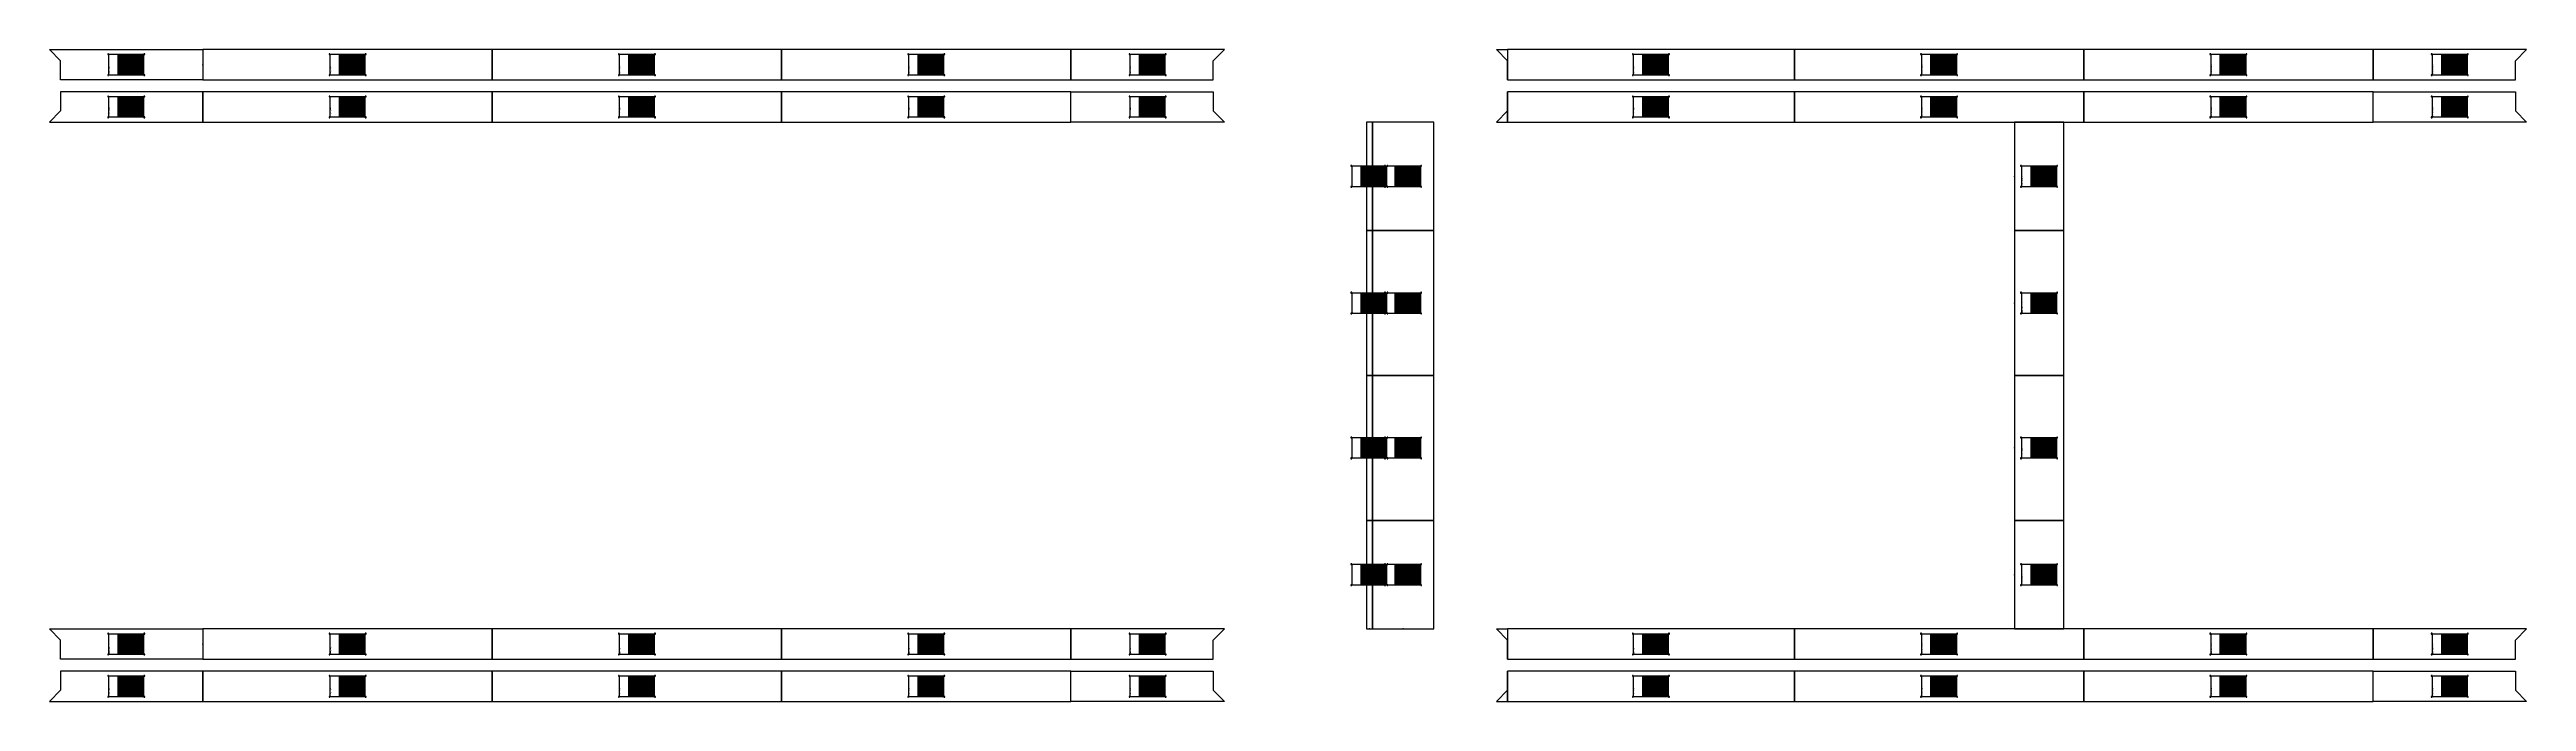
# Model space of a CAD drawing. Header units: millimetres. Extents: x -70132 to 394080, y -1879526 to 121974.
# Drawn here: x 122306 to 142849, y -120692 to -115292 of the extents above; entities that cross this region are included whole.
import ezdxf
from ezdxf.enums import TextEntityAlignment as Align

# ---------------------------------------------------------------- set-up
doc = ezdxf.new("R2010")
doc.units = ezdxf.units.MM
for name, color, linetype in [('009 - AHP_06_DATA_TEXT', 3, 'Continuous'), ('009 - AHP_06_PANEL_MAIN_COLOR_1', 3, 'Continuous'), ('009 - AHP_06_PANEL_SYMBOL_', 251, 'Continuous'), ('C0x_300HK_CODE_DEF_SUB', 250, 'Continuous')]:
    doc.layers.add(name, color=color, linetype=linetype)
doc.styles.add('Arial', font='arial.ttf', dxfattribs={"height": 1500})
doc.styles.get("Standard").update_dxf_attribs({"font": 'arial.ttf'})

# ---------------------------------------------------------------- blocks, each defined once
blk = doc.blocks.new('*U183')
at = {"layer": '009 - AHP_06_PANEL_MAIN_COLOR_1'}
blk.add_lwpolyline([(1272, -250), (0, -250), (0, 0), (1180, 0), (1180, -158)], close=True, dxfattribs=at)
blk = doc.blocks.new('*U182')
at = {"layer": '009 - AHP_06_PANEL_MAIN_COLOR_1'}
blk.add_lwpolyline([(1272, 250), (0, 250), (0, 0), (1180, 0), (1180, 158)], close=True, dxfattribs=at)
blk = doc.blocks.new('*U243')
at = {"layer": '009 - AHP_06_PANEL_MAIN_COLOR_1'}
blk.add_lwpolyline([(0, -125), (2400, -125), (2400, 125), (0, 125)], close=True, dxfattribs=at)
at = {"layer": '009 - AHP_06_PANEL_SYMBOL_'}
blk.add_point((0, 0), dxfattribs=at)
blk = doc.blocks.new('*U244')
at = {"layer": '009 - AHP_06_PANEL_MAIN_COLOR_1'}
blk.add_lwpolyline([(0, -125), (2400, -125), (2400, 125), (0, 125)], close=True, dxfattribs=at)
at = {"layer": '009 - AHP_06_PANEL_SYMBOL_'}
blk.add_point((0, 0), dxfattribs=at)
blk = doc.blocks.new('*U245')
at = {"layer": '009 - AHP_06_PANEL_MAIN_COLOR_1'}
blk.add_lwpolyline([(0, -125), (2400, -125), (2400, 125), (0, 125)], close=True, dxfattribs=at)
at = {"layer": '009 - AHP_06_PANEL_SYMBOL_'}
blk.add_point((0, 0), dxfattribs=at)
blk = doc.blocks.new('*U246')
at = {"layer": '009 - AHP_06_PANEL_MAIN_COLOR_1'}
blk.add_lwpolyline([(0, -125), (2400, -125), (2400, 125), (0, 125)], close=True, dxfattribs=at)
at = {"layer": '009 - AHP_06_PANEL_SYMBOL_'}
blk.add_point((0, 0), dxfattribs=at)
blk = doc.blocks.new('*U185')
at = {"layer": '009 - AHP_06_PANEL_MAIN_COLOR_1'}
blk.add_lwpolyline([(1272, 250), (0, 250), (0, 0), (1180, 0), (1180, 158)], close=True, dxfattribs=at)
blk = doc.blocks.new('*U184')
at = {"layer": '009 - AHP_06_PANEL_MAIN_COLOR_1'}
blk.add_lwpolyline([(1272, -250), (0, -250), (0, 0), (1180, 0), (1180, -158)], close=True, dxfattribs=at)
blk = doc.blocks.new('*U414')
at = {"layer": '009 - AHP_06_PANEL_MAIN_COLOR_1'}
blk.add_lwpolyline([(0, -125), (2400, -125), (2400, 125), (0, 125)], close=True, dxfattribs=at)
at = {"layer": '009 - AHP_06_PANEL_SYMBOL_'}
blk.add_point((0, 0), dxfattribs=at)
blk = doc.blocks.new('*U415')
at = {"layer": '009 - AHP_06_PANEL_MAIN_COLOR_1'}
blk.add_lwpolyline([(0, -125), (2400, -125), (2400, 125), (0, 125)], close=True, dxfattribs=at)
at = {"layer": '009 - AHP_06_PANEL_SYMBOL_'}
blk.add_point((0, 0), dxfattribs=at)
blk = doc.blocks.new('*U208')
at = {"layer": '009 - AHP_06_PANEL_MAIN_COLOR_1'}
blk.add_lwpolyline([(92, -250), (0, -250), (0, 0), (0, 0), (0, -158)], close=True, dxfattribs=at)
blk = doc.blocks.new('*U209')
at = {"layer": '009 - AHP_06_PANEL_MAIN_COLOR_1'}
blk.add_lwpolyline([(92, 250), (0, 250), (0, 0), (0, 0), (0, 158)], close=True, dxfattribs=at)
blk = doc.blocks.new('*U416')
at = {"layer": '009 - AHP_06_PANEL_MAIN_COLOR_1'}
blk.add_lwpolyline([(0, -125), (2400, -125), (2400, 125), (0, 125)], close=True, dxfattribs=at)
at = {"layer": '009 - AHP_06_PANEL_SYMBOL_'}
blk.add_point((0, 0), dxfattribs=at)
blk = doc.blocks.new('*U417')
at = {"layer": '009 - AHP_06_PANEL_MAIN_COLOR_1'}
blk.add_lwpolyline([(0, -125), (2400, -125), (2400, 125), (0, 125)], close=True, dxfattribs=at)
at = {"layer": '009 - AHP_06_PANEL_SYMBOL_'}
blk.add_point((0, 0), dxfattribs=at)
blk = doc.blocks.new('*U404')
at = {"layer": '009 - AHP_06_PANEL_MAIN_COLOR_1'}
blk.add_lwpolyline([(0, -125), (2400, -125), (2400, 125), (0, 125)], close=True, dxfattribs=at)
at = {"layer": '009 - AHP_06_PANEL_SYMBOL_'}
blk.add_point((0, 0), dxfattribs=at)
blk = doc.blocks.new('*U405')
at = {"layer": '009 - AHP_06_PANEL_MAIN_COLOR_1'}
blk.add_lwpolyline([(0, -125), (2400, -125), (2400, 125), (0, 125)], close=True, dxfattribs=at)
at = {"layer": '009 - AHP_06_PANEL_SYMBOL_'}
blk.add_point((0, 0), dxfattribs=at)
blk = doc.blocks.new('*U484')
at = {"layer": '009 - AHP_06_PANEL_MAIN_COLOR_1'}
blk.add_lwpolyline([(0, -600), (410, -600), (410, 600), (0, 600)], close=True, dxfattribs=at)
at = {"layer": '009 - AHP_06_PANEL_SYMBOL_'}
blk.add_point((0, 0), dxfattribs=at)
blk = doc.blocks.new('*U292')
at = {"layer": '009 - AHP_06_PANEL_MAIN_COLOR_1'}
blk.add_lwpolyline([(0, -125), (2380, -125), (2380, 125), (0, 125)], close=True, dxfattribs=at)
at = {"layer": '009 - AHP_06_PANEL_SYMBOL_'}
blk.add_point((0, 0), dxfattribs=at)
blk = doc.blocks.new('*U293')
at = {"layer": '009 - AHP_06_PANEL_MAIN_COLOR_1'}
blk.add_lwpolyline([(0, -125), (2380, -125), (2380, 125), (0, 125)], close=True, dxfattribs=at)
at = {"layer": '009 - AHP_06_PANEL_SYMBOL_'}
blk.add_point((0, 0), dxfattribs=at)
blk = doc.blocks.new('*U323')
at = {"layer": '009 - AHP_06_PANEL_MAIN_COLOR_1'}
blk.add_lwpolyline([(0, -125), (2400, -125), (2400, 125), (0, 125)], close=True, dxfattribs=at)
at = {"layer": '009 - AHP_06_PANEL_SYMBOL_'}
blk.add_point((0, 0), dxfattribs=at)
blk = doc.blocks.new('*U324')
at = {"layer": '009 - AHP_06_PANEL_MAIN_COLOR_1'}
blk.add_lwpolyline([(0, -125), (2400, -125), (2400, 125), (0, 125)], close=True, dxfattribs=at)
at = {"layer": '009 - AHP_06_PANEL_SYMBOL_'}
blk.add_point((0, 0), dxfattribs=at)
blk = doc.blocks.new('*U325')
at = {"layer": '009 - AHP_06_PANEL_MAIN_COLOR_1'}
blk.add_lwpolyline([(0, -125), (2400, -125), (2400, 125), (0, 125)], close=True, dxfattribs=at)
at = {"layer": '009 - AHP_06_PANEL_SYMBOL_'}
blk.add_point((0, 0), dxfattribs=at)
blk = doc.blocks.new('*U326')
at = {"layer": '009 - AHP_06_PANEL_MAIN_COLOR_1'}
blk.add_lwpolyline([(0, -125), (2400, -125), (2400, 125), (0, 125)], close=True, dxfattribs=at)
at = {"layer": '009 - AHP_06_PANEL_SYMBOL_'}
blk.add_point((0, 0), dxfattribs=at)
blk = doc.blocks.new('*U327')
at = {"layer": '009 - AHP_06_PANEL_MAIN_COLOR_1'}
blk.add_lwpolyline([(0, -125), (2380, -125), (2380, 125), (0, 125)], close=True, dxfattribs=at)
at = {"layer": '009 - AHP_06_PANEL_SYMBOL_'}
blk.add_point((0, 0), dxfattribs=at)
blk = doc.blocks.new('*U328')
at = {"layer": '009 - AHP_06_PANEL_MAIN_COLOR_1'}
blk.add_lwpolyline([(0, -125), (2380, -125), (2380, 125), (0, 125)], close=True, dxfattribs=at)
at = {"layer": '009 - AHP_06_PANEL_SYMBOL_'}
blk.add_point((0, 0), dxfattribs=at)
blk = doc.blocks.new('*U330')
at = {"layer": '009 - AHP_06_PANEL_MAIN_COLOR_1'}
blk.add_lwpolyline([(0, -255), (1200, -255), (1200, 255), (0, 255)], close=True, dxfattribs=at)
at = {"layer": '009 - AHP_06_PANEL_SYMBOL_'}
blk.add_point((0, 0), dxfattribs=at)
blk = doc.blocks.new('*U331')
at = {"layer": '009 - AHP_06_PANEL_MAIN_COLOR_1'}
blk.add_lwpolyline([(0, -255), (1200, -255), (1200, 255), (0, 255)], close=True, dxfattribs=at)
at = {"layer": '009 - AHP_06_PANEL_SYMBOL_'}
blk.add_point((0, 0), dxfattribs=at)
blk = doc.blocks.new('*U332')
at = {"layer": '009 - AHP_06_PANEL_MAIN_COLOR_1'}
blk.add_lwpolyline([(0, -255), (900, -255), (900, 255), (0, 255)], close=True, dxfattribs=at)
at = {"layer": '009 - AHP_06_PANEL_SYMBOL_'}
blk.add_point((0, 0), dxfattribs=at)
blk = doc.blocks.new('*U333')
at = {"layer": '009 - AHP_06_PANEL_MAIN_COLOR_1'}
blk.add_lwpolyline([(0, -255), (900, -255), (900, 255), (0, 255)], close=True, dxfattribs=at)
at = {"layer": '009 - AHP_06_PANEL_SYMBOL_'}
blk.add_point((0, 0), dxfattribs=at)
blk = doc.blocks.new('*U278')
at = {"layer": '009 - AHP_06_PANEL_MAIN_COLOR_1'}
blk.add_lwpolyline([(0, -125), (2400, -125), (2400, 125), (0, 125)], close=True, dxfattribs=at)
at = {"layer": '009 - AHP_06_PANEL_SYMBOL_'}
blk.add_point((0, 0), dxfattribs=at)
blk = doc.blocks.new('*U279')
at = {"layer": '009 - AHP_06_PANEL_MAIN_COLOR_1'}
blk.add_lwpolyline([(0, -125), (2400, -125), (2400, 125), (0, 125)], close=True, dxfattribs=at)
at = {"layer": '009 - AHP_06_PANEL_SYMBOL_'}
blk.add_point((0, 0), dxfattribs=at)
blk = doc.blocks.new('*U274')
at = {"layer": '009 - AHP_06_PANEL_MAIN_COLOR_1'}
blk.add_lwpolyline([(0, -125), (2400, -125), (2400, 125), (0, 125)], close=True, dxfattribs=at)
at = {"layer": '009 - AHP_06_PANEL_SYMBOL_'}
blk.add_point((0, 0), dxfattribs=at)
blk = doc.blocks.new('*U275')
at = {"layer": '009 - AHP_06_PANEL_MAIN_COLOR_1'}
blk.add_lwpolyline([(0, -125), (2400, -125), (2400, 125), (0, 125)], close=True, dxfattribs=at)
at = {"layer": '009 - AHP_06_PANEL_SYMBOL_'}
blk.add_point((0, 0), dxfattribs=at)
blk = doc.blocks.new('*U276')
at = {"layer": '009 - AHP_06_PANEL_MAIN_COLOR_1'}
blk.add_lwpolyline([(0, -125), (2400, -125), (2400, 125), (0, 125)], close=True, dxfattribs=at)
at = {"layer": '009 - AHP_06_PANEL_SYMBOL_'}
blk.add_point((0, 0), dxfattribs=at)
blk = doc.blocks.new('*U277')
at = {"layer": '009 - AHP_06_PANEL_MAIN_COLOR_1'}
blk.add_lwpolyline([(0, -125), (2400, -125), (2400, 125), (0, 125)], close=True, dxfattribs=at)
at = {"layer": '009 - AHP_06_PANEL_SYMBOL_'}
blk.add_point((0, 0), dxfattribs=at)
blk = doc.blocks.new('*U271')
at = {"layer": '009 - AHP_06_PANEL_MAIN_COLOR_1'}
blk.add_lwpolyline([(0, -25), (1200, -25), (1200, 25), (0, 25)], close=True, dxfattribs=at)
at = {"layer": '009 - AHP_06_PANEL_SYMBOL_'}
blk.add_point((0, 0), dxfattribs=at)
blk = doc.blocks.new('*U272')
at = {"layer": '009 - AHP_06_PANEL_MAIN_COLOR_1'}
blk.add_lwpolyline([(0, -25), (1200, -25), (1200, 25), (0, 25)], close=True, dxfattribs=at)
at = {"layer": '009 - AHP_06_PANEL_SYMBOL_'}
blk.add_point((0, 0), dxfattribs=at)
blk = doc.blocks.new('*U273')
at = {"layer": '009 - AHP_06_PANEL_MAIN_COLOR_1'}
blk.add_lwpolyline([(0, -25), (900, -25), (900, 25), (0, 25)], close=True, dxfattribs=at)
at = {"layer": '009 - AHP_06_PANEL_SYMBOL_'}
blk.add_point((0, 0), dxfattribs=at)
blk = doc.blocks.new('*U264')
at = {"layer": '009 - AHP_06_PANEL_MAIN_COLOR_1'}
blk.add_lwpolyline([(0, -25), (900, -25), (900, 25), (0, 25)], close=True, dxfattribs=at)
at = {"layer": '009 - AHP_06_PANEL_SYMBOL_'}
blk.add_point((0, 0), dxfattribs=at)
blk = doc.blocks.new('*U485')
at = {"layer": '009 - AHP_06_PANEL_MAIN_COLOR_1'}
blk.add_lwpolyline([(0, -450), (410, -450), (410, 450), (0, 450)], close=True, dxfattribs=at)
at = {"layer": '009 - AHP_06_PANEL_SYMBOL_'}
blk.add_point((0, 0), dxfattribs=at)
blk = doc.blocks.new('000_CKST-FAMELINE_CEILING06_CODE_PANEL')
at = {"layer": 'C0x_300HK_CODE_DEF_SUB', "color": 0}
for points in [[(-3000, 4885), (-2775, 4885), (-2775, 5110), (-3000, 5110)], [(-2775, 1435), (2775, 1435), (2775, 4885), (-2775, 4885)], [(-2775, 1885), (2775, 1885), (2775, 2335), (-2775, 2335)], [(-2775, 1435), (2775, 1435), (2775, 1885), (-2775, 1885)], [(-2775, 985), (2775, 985), (2775, 1435), (-2775, 1435)], [(-2775, 535), (2775, 535), (2775, 985), (-2775, 985)], [(-2775, 85), (2775, 85), (2775, 535), (-2775, 535)], [(-2775, -365), (2775, -365), (2775, 85), (-2775, 85)], [(2775, 4885), (3000, 4885), (3000, 5110), (2775, 5110)], [(-3000, -5110), (-2775, -5110), (-2775, -4885), (-3000, -4885)], [(-2775, -815), (2775, -815), (2775, -365), (-2775, -365)], [(-2775, -1265), (2775, -1265), (2775, -815), (-2775, -815)], [(-2775, -1715), (2775, -1715), (2775, -1265), (-2775, -1265)], [(-2775, -2165), (2775, -2165), (2775, -1715), (-2775, -1715)], [(-2775, -2615), (2775, -2615), (2775, -2165), (-2775, -2165)], [(-2775, -3065), (2775, -3065), (2775, -2615), (-2775, -2615)], [(-2775, -3515), (2775, -3515), (2775, -3065), (-2775, -3065)], [(-2775, -3965), (2775, -3965), (2775, -3515), (-2775, -3515)], [(-2775, -4415), (2775, -4415), (2775, -3965), (-2775, -3965)], [(-2775, -4865), (2775, -4865), (2775, -4415), (-2775, -4415)], [(2775, -5110), (3000, -5110), (3000, -4885), (2775, -4885)]]:
    blk.add_lwpolyline(points, close=True, dxfattribs=at)
at = {"layer": 'C0x_300HK_CODE_DEF_SUB', "color": 0, "style": 'Arial'}
for s, p in [('panel_code_name', (-2625, 4580)), ('panel_matt_type', (-2625, 2030)), ('panel_no', (-2625, 1580)), ('panel_name', (-2625, 1130)), ('panel_length', (-2625, 680)), ('panel_length_1', (-2625, 230)), ('panel_length_2', (-2625, -220)), (':', (17, 4580)), (':', (17, 2030)), (':', (17, 1580)), (':', (17, 1130)), (':', (17, 680)), (':', (17, 211)), ('panel_width', (-2625, -670)), ('panel_width_2', (-2625, -1120)), ('panel_width_3', (-2625, -1570)), ('panel_color', (-2625, -2020)), ('panel_shape', (-2625, -2470)), ('panel_add-on', (-2625, -2920)), ('panel_date-create', (-2625, -3370)), ('panel_station', (-2625, -3820)), ('panel_level', (-2625, -4270)), ('panel_zone', (-2625, -4720)), (':', (17, -220)), (':', (17, -670)), (':', (17, -1120)), (':', (17, -1570)), (':', (17, -2020)), (':', (17, -2470)), (':', (17, -2920)), (':', (17, -3370)), (':', (17, -3820)), (':', (17, -4270)), (':', (17, -4720))]:
    blk.add_text(s, height=225, dxfattribs=at).set_placement(p)
at = {"layer": 'C0x_300HK_CODE_DEF_SUB', "color": 0, "lineweight": 30, "flags": 104}
blk.add_attdef('panel_code_name', text='', height=225, dxfattribs=at).set_placement((179, 4805), align=Align.TOP_LEFT)
at = {"layer": 'C0x_300HK_CODE_DEF_SUB', "color": 0, "style": 'Arial'}
for tag, p in [('panel_matt_type', (179, 2030)), ('panel_no', (179, 1580)), ('panel_name', (179, 1130)), ('panel_length', (179, 680)), ('panel_length_2', (179, 230)), ('panel_length_3', (179, -220)), ('panel_width', (179, -670)), ('panel_width_2', (179, -1120)), ('panel_width_3', (179, -1570)), ('panel_color', (179, -2020)), ('panel_shape', (179, -2470)), ('panel_add-on', (179, -2920)), ('panel_date-create', (179, -3370)), ('panel_station', (179, -3820)), ('panel_level', (179, -4270)), ('panel_zone', (179, -4720))]:
    blk.add_attdef(tag, p, '', height=225, dxfattribs=at)

msp = doc.modelspace()

# ---------------------------------------------------------------- block references
for name, p, rotation in [('*U183', (123577.3, -115542.3), 180), ('*U208', (134397.3, -115542.3), 180), ('*U292', (136777.3, -115417.3), 180), ('*U182', (123577.3, -115642.3), 180), ('*U209', (134397.3, -115642.3), 180), ('*U293', (136777.3, -115767.3), 180), ('*U273', (133252.3, -116792.3), 90), ('*U332', (133532.3, -116792.3), 90), ('*U271', (133252.3, -117992.3), 90), ('*U330', (133532.3, -117992.3), 90), ('*U272', (133252.3, -119192.3), 90), ('*U331', (133532.3, -119192.3), 90), ('*U264', (133252.3, -120092.3), 90), ('*U333', (133532.3, -120092.3), 90), ('*U183', (123577.3, -120342.3), 180), ('*U208', (134397.3, -120342.3), 180), ('*U327', (136777.3, -120217.3), 180), ('*U182', (123577.3, -120442.3), 180), ('*U209', (134397.3, -120442.3), 180), ('*U328', (136777.3, -120567.3), 180)]:
    msp.add_blockref(name, p, dxfattribs=dict(rotation=rotation))
for name, p in [('*U243', (123577.3, -115417.3)), ('*U245', (125977.3, -115417.3)), ('*U414', (128377.3, -115417.3)), ('*U185', (130777.3, -115542.3)), ('*U416', (136777.3, -115417.3)), ('*U404', (139177.3, -115417.3)), ('*U185', (141577.3, -115542.3)), ('*U244', (123577.3, -115767.3)), ('*U246', (125977.3, -115767.3)), ('*U415', (128377.3, -115767.3)), ('*U184', (130777.3, -115642.3)), ('*U417', (136777.3, -115767.3)), ('*U405', (139177.3, -115767.3)), ('*U184', (141577.3, -115642.3)), ('*U485', (138602.3, -116342.3)), ('*U484', (138602.3, -117392.3)), ('*U484', (138602.3, -118592.3)), ('*U485', (138602.3, -119642.3)), ('*U277', (123577.3, -120217.3)), ('*U275', (125977.3, -120217.3)), ('*U279', (128377.3, -120217.3)), ('*U185', (130777.3, -120342.3)), ('*U323', (136777.3, -120217.3)), ('*U325', (139177.3, -120217.3)), ('*U185', (141577.3, -120342.3)), ('*U276', (123577.3, -120567.3)), ('*U274', (125977.3, -120567.3)), ('*U278', (128377.3, -120567.3)), ('*U184', (130777.3, -120442.3)), ('*U324', (136777.3, -120567.3)), ('*U326', (139177.3, -120567.3)), ('*U184', (141577.3, -120442.3))]:
    msp.add_blockref(name, p)
at = {"layer": '009 - AHP_06_DATA_TEXT', "xscale": 0.03, "yscale": 0.03, "zscale": 0.03, "rotation": 90}
for p, values in [((122941.5, -115417.3), {'panel_matt_type': 'C06_TZP', 'panel_length': '1271.71552577645', 'panel_width': '249.999999999985'}), ((124777.3, -115417.3), {'panel_length': '2400', 'panel_width': '250'}), ((127177.3, -115417.3), {'panel_length': '2400', 'panel_width': '250'}), ((129577.3, -115417.3), {'panel_length': '2400', 'panel_width': '250'}), ((131413.2, -115417.3), {'panel_matt_type': 'C06_TZP', 'panel_length': '1271.71552577644', 'panel_width': '249.999999999985'}), ((135587.3, -115417.3), {'panel_matt_type': 'C06_TZP', 'panel_length': '2380', 'panel_width': '250'}), ((137977.3, -115417.3), {'panel_length': '2400', 'panel_width': '250'}), ((140377.3, -115417.3), {'panel_length': '2400', 'panel_width': '250'}), ((142213.2, -115417.3), {'panel_matt_type': 'C06_TZP', 'panel_length': '1271.71552577644', 'panel_width': '249.999999999985'}), ((122941.5, -115767.3), {'panel_matt_type': 'C06_TZP', 'panel_length': '1271.71552577645', 'panel_width': '249.999999999985'}), ((124777.3, -115767.3), {'panel_length': '2400', 'panel_width': '250'}), ((127177.3, -115767.3), {'panel_length': '2400', 'panel_width': '250'}), ((129577.3, -115767.3), {'panel_length': '2400', 'panel_width': '250'}), ((131413.2, -115767.3), {'panel_matt_type': 'C06_TZP', 'panel_length': '1271.71552577644', 'panel_width': '249.999999999985'}), ((135587.3, -115767.3), {'panel_matt_type': 'C06_TZP', 'panel_length': '2380', 'panel_width': '250'}), ((137977.3, -115767.3), {'panel_length': '2400', 'panel_width': '250'}), ((140377.3, -115767.3), {'panel_length': '2400', 'panel_width': '250'}), ((142213.2, -115767.3), {'panel_matt_type': 'C06_TZP', 'panel_length': '1271.71552577644', 'panel_width': '249.999999999985'}), ((133252.3, -116342.3), {'panel_length': '900.000233748578', 'panel_width': '50'}), ((133532.3, -116342.3), {'panel_length': '900.000233748578', 'panel_width': '510'}), ((138807.3, -116342.3), {'panel_length': '900', 'panel_width': '410.000000000466'}), ((133252.3, -117392.3), {'panel_length': '1200', 'panel_width': '50'}), ((133532.3, -117392.3), {'panel_length': '1200', 'panel_width': '510'}), ((138807.3, -117392.3), {'panel_length': '1200', 'panel_width': '410.000000000466'}), ((133252.3, -118592.3), {'panel_length': '1200', 'panel_width': '50'}), ((133532.3, -118592.3), {'panel_length': '1200', 'panel_width': '510'}), ((138807.3, -118592.3), {'panel_length': '1200', 'panel_width': '410.000000000466'}), ((133252.3, -119642.3), {'panel_length': '900.000233748578', 'panel_width': '50'}), ((133532.3, -119642.3), {'panel_length': '900.000233748578', 'panel_width': '510'}), ((138807.3, -119642.3), {'panel_length': '900', 'panel_width': '410.000000000466'}), ((122941.5, -120217.3), {'panel_matt_type': 'C06_TZP', 'panel_length': '1271.71552577645', 'panel_width': '249.999999999985'}), ((124777.3, -120217.3), {'panel_length': '2400', 'panel_width': '250'}), ((127177.3, -120217.3), {'panel_length': '2400', 'panel_width': '250'}), ((129577.3, -120217.3), {'panel_length': '2400', 'panel_width': '250'}), ((131413.2, -120217.3), {'panel_matt_type': 'C06_TZP', 'panel_length': '1271.71552577644', 'panel_width': '249.999999999985'}), ((135587.3, -120217.3), {'panel_matt_type': 'C06_TZP', 'panel_length': '2380', 'panel_width': '250'}), ((137977.3, -120217.3), {'panel_length': '2400', 'panel_width': '250'}), ((140377.3, -120217.3), {'panel_length': '2400', 'panel_width': '250'}), ((142213.2, -120217.3), {'panel_matt_type': 'C06_TZP', 'panel_length': '1271.71552577644', 'panel_width': '249.999999999985'}), ((122941.5, -120567.3), {'panel_matt_type': 'C06_TZP', 'panel_length': '1271.71552577645', 'panel_width': '249.999999999985'}), ((124777.3, -120567.3), {'panel_length': '2400', 'panel_width': '250'}), ((127177.3, -120567.3), {'panel_length': '2400', 'panel_width': '250'}), ((129577.3, -120567.3), {'panel_length': '2400', 'panel_width': '250'}), ((131413.2, -120567.3), {'panel_matt_type': 'C06_TZP', 'panel_length': '1271.71552577644', 'panel_width': '249.999999999985'}), ((135587.3, -120567.3), {'panel_matt_type': 'C06_TZP', 'panel_length': '2380', 'panel_width': '250'}), ((137977.3, -120567.3), {'panel_length': '2400', 'panel_width': '250'}), ((140377.3, -120567.3), {'panel_length': '2400', 'panel_width': '250'}), ((142213.2, -120567.3), {'panel_matt_type': 'C06_TZP', 'panel_length': '1271.71552577644', 'panel_width': '249.999999999985'})]:
    msp.add_blockref('000_CKST-FAMELINE_CEILING06_CODE_PANEL', p, dxfattribs=at).add_auto_attribs(values)

doc.saveas('drawing.dxf')
